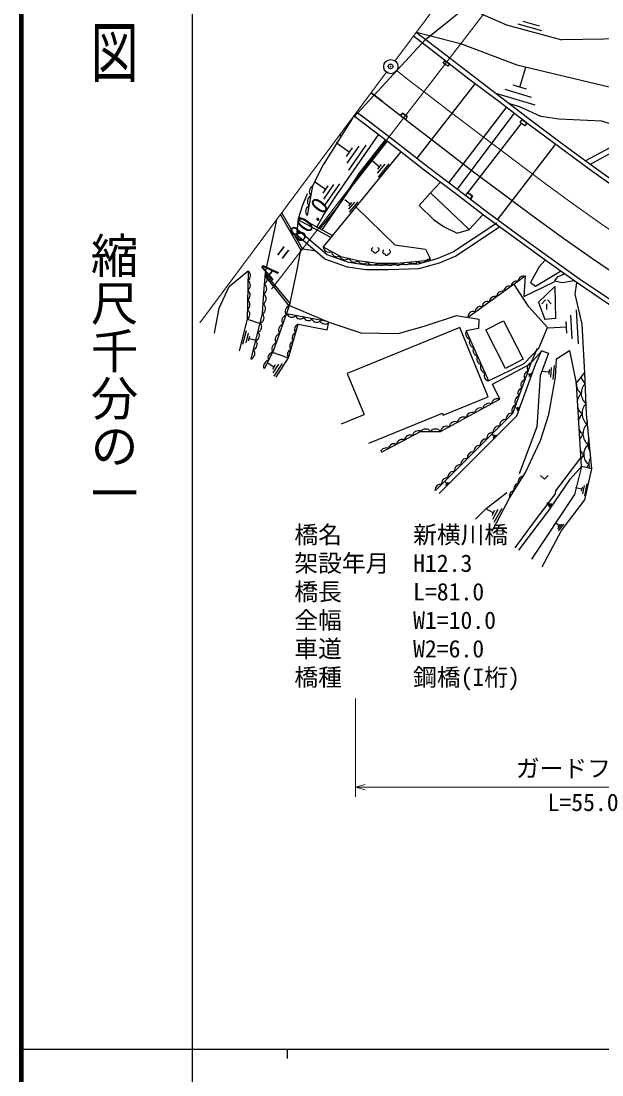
# Model space of a CAD drawing. Units: millimetres, scale not verified. Extents: x 40000 to 680000, y 20000 to 380000.
# Drawn here: x 40000 to 101158, y 202279 to 313180 of the extents above; entities that cross this region are included whole.
import ezdxf
from ezdxf.enums import TextEntityAlignment as Align

# ---------------------------------------------------------------- set-up
doc = ezdxf.new("R2010")
doc.units = ezdxf.units.MM
doc.header["$LTSCALE"] = 1000
doc.header["$PDMODE"] = 32
doc.header["$PDSIZE"] = 500
doc.linetypes.add('CHAIN', pattern=[18.5, 12, -1.5, 3.5, -1.5])
for name, color, linetype, lineweight in [('M-BGD', 7, 'Continuous', 25), ('M-BGD-HTXT', 7, 'Continuous', 13), ('M-BMK', 2, 'CHAIN', 13), ('M-BMK-HTXT', 7, 'Continuous', 13), ('M-OTRS', 6, 'Continuous', 25), ('M-TTL', 2, 'Continuous', 140), ('M-TTL-BAND', 7, 'Continuous', 25)]:
    doc.layers.add(name, color=color, linetype=linetype, lineweight=lineweight)
doc.styles.add('@ＭＳ ゴシック', font='')
doc.styles.add('ＭＳ ゴシック', font='')
doc.styles.get('@ＭＳ ゴシック').set_extended_font_data('@MS Gothic')
doc.styles.get('ＭＳ ゴシック').set_extended_font_data('MS Gothic')

msp = doc.modelspace()

# ---------------------------------------------------------------- linework, layer by layer
at = {"layer": 'M-BGD'}
for p, q in [((82565, 311237), (93388, 319945)), ((87738, 314249), (91096, 312792)), ((91096, 312792), (96935, 311190)), ((94830, 312163), (92335, 312847)), ((92839, 313161), (94563, 312688)), ((84269, 309957), (81606, 311977)), ((81633, 312013), (86250, 310823)), ((82565, 311237), (75022, 303080)), ((83940, 309560), (81321, 311595)), ((86250, 310823), (92186, 308574)), ((103582, 311325), (96935, 311190)), ((87130, 307073), (83940, 309560)), ((87448, 307497), (84269, 309957)), ((84619, 309012), (84419, 308759)), ((84446, 308742), (84619, 309012)), ((84948, 308421), (84446, 308742)), ((85121, 308691), (84619, 309012)), ((84619, 309012), (85121, 308691)), ((85121, 308691), (84948, 308421)), ((92186, 308574), (101913, 306273)), ((92517, 306223), (93143, 308315)), ((90620, 305060), (87448, 307497)), ((81739, 298782), (87805, 306563)), ((90311, 304711), (87130, 307073)), ((93221, 306012), (91813, 306434)), ((78045, 304719), (76868, 305622)), ((76868, 305622), (78045, 304719)), ((94127, 304316), (90124, 305514)), ((93777, 302640), (90620, 305060)), ((90949, 306002), (93715, 305174)), ((78045, 304719), (81216, 302271)), ((78045, 304719), (81216, 302271)), ((85060, 296201), (91061, 304063)), ((93490, 302259), (90311, 304711)), ((92570, 304119), (91361, 304502)), ((94714, 303131), (92570, 304119)), ((74889, 302968), (71797, 298058)), ((75079, 303223), (76134, 302416)), ((75361, 303600), (76393, 302806)), ((76393, 302806), (79552, 300399)), ((80164, 303488), (79947, 303207)), ((79956, 303200), (80164, 303488)), ((80459, 302836), (79956, 303200)), ((80667, 303123), (80164, 303488)), ((80164, 303488), (80667, 303123)), ((80667, 303123), (80459, 302836)), ((91883, 303457), (85921, 295484)), ((92553, 302508), (92775, 302807)), ((92775, 302807), (93255, 302450)), ((96637, 302858), (94714, 303131)), ((101143, 302641), (96637, 302858)), ((76134, 302416), (79303, 299979)), ((81216, 302271), (84373, 299841)), ((81216, 302271), (84373, 299841)), ((87041, 295089), (92658, 302379)), ((93033, 302152), (92553, 302508)), ((93033, 302152), (92553, 302508)), ((93252, 302452), (93033, 302152)), ((93255, 302450), (93033, 302152)), ((96725, 299876), (93490, 302259)), ((97013, 300215), (93777, 302640)), ((104055, 301709), (101143, 302641)), ((77595, 301220), (72966, 294558)), ((73552, 301174), (73699, 301074)), ((78332, 300685), (75570, 297147)), ((99398, 298464), (104726, 301325)), ((99893, 298080), (105111, 300940)), ((74541, 299399), (73178, 300354)), ((74862, 299858), (74220, 298941)), ((74325, 298213), (75587, 300014)), ((76306, 300106), (74479, 297499)), ((74831, 295764), (78557, 300524)), ((79303, 299979), (82456, 297541)), ((79552, 300399), (82750, 297928)), ((84373, 299841), (87359, 297528)), ((84373, 299841), (87359, 297528)), ((96241, 300199), (90142, 292252)), ((99955, 297501), (96725, 299876)), ((100259, 297851), (97013, 300215)), ((79964, 299402), (71803, 289409)), ((77712, 297832), (76991, 298430)), ((71797, 298058), (70700, 295826)), ((77913, 298075), (77511, 297590)), ((77537, 297177), (78327, 298130)), ((78734, 298149), (77591, 296770)), ((82456, 297541), (85636, 295124)), ((82750, 297928), (85937, 295494)), ((87359, 297528), (90630, 295100)), ((87359, 297528), (90630, 295100)), ((103183, 295199), (99955, 297501)), ((103506, 295542), (100259, 297851)), ((72043, 295448), (70893, 296254)), ((75570, 297147), (73290, 293609)), ((84154, 296213), (83125, 295114)), ((70117, 295002), (69603, 293698)), ((70700, 295826), (70118, 292737)), ((71716, 291196), (74831, 295764)), ((72314, 295835), (71772, 295061)), ((71861, 294447), (72926, 295967)), ((73533, 296045), (71991, 293845)), ((83125, 295114), (81923, 293783)), ((83125, 295114), (87178, 291239)), ((85636, 295124), (88822, 292699)), ((85937, 295494), (89105, 293078)), ((87021, 295141), (86794, 294850)), ((87021, 295141), (87517, 294754)), ((87517, 294754), (87021, 295141)), ((90630, 295100), (93784, 292752)), ((90630, 295100), (93784, 292752)), ((72966, 294558), (71869, 292875)), ((74647, 293898), (74086, 294363)), ((74803, 294087), (74491, 293710)), ((74511, 293388), (75125, 294129)), ((75442, 294144), (74553, 293072)), ((86794, 294850), (87290, 294464)), ((87290, 294464), (87517, 294754)), ((87517, 294754), (87313, 294446)), ((69469, 289098), (67317, 292811)), ((69642, 289198), (67447, 292986)), ((69603, 293698), (69158, 292359)), ((71869, 292875), (71115, 291433)), ((73290, 293609), (71491, 291389)), ((75269, 293606), (79344, 289623)), ((81923, 293783), (83415, 292293)), ((87178, 291239), (88618, 292784)), ((89105, 293078), (92314, 290718)), ((65742, 286701), (66912, 292268)), ((69158, 292359), (68992, 290662)), ((72617, 290406), (69175, 292256)), ((69228, 292569), (72785, 290611)), ((83415, 292293), (84534, 291519)), ((90099, 291914), (85529, 288882)), ((88822, 292699), (92043, 290330)), ((93784, 292752), (97006, 290418)), ((93784, 292752), (97006, 290418)), ((71988, 288130), (68987, 290677)), ((72241, 288571), (69052, 291277)), ((84534, 291519), (85911, 290861)), ((90375, 291497), (85765, 288439)), ((85911, 290861), (87202, 291234)), ((92314, 290718), (95553, 288366)), ((79344, 289623), (82586, 289195)), ((92043, 290330), (95282, 287988)), ((97006, 290418), (100152, 288193)), ((97006, 290418), (100152, 288193)), ((69080, 287014), (69469, 289098)), ((69469, 289098), (69642, 289198)), ((69642, 289198), (70903, 289034)), ((71803, 289409), (73657, 288415)), ((74507, 287780), (72241, 288571)), ((73657, 288415), (75510, 287970)), ((82586, 289195), (83045, 288277)), ((85529, 288882), (83865, 288192)), ((85765, 288439), (84028, 287719)), ((95553, 288366), (98806, 286056)), ((74385, 287293), (71988, 288130)), ((76302, 286995), (74385, 287293)), ((76340, 287495), (74507, 287780)), ((75510, 287970), (77604, 287697)), ((78688, 287496), (76340, 287495)), ((77604, 287697), (79561, 287698)), ((81795, 287616), (78688, 287496)), ((79561, 287698), (82581, 287975)), ((83865, 288192), (81795, 287616)), ((84028, 287719), (81872, 287118)), ((82581, 287975), (83096, 288215)), ((94563, 287301), (93654, 285663)), ((95145, 287993), (94563, 287301)), ((95282, 287988), (98534, 285678)), ((100152, 288193), (101906, 286993)), ((100152, 288193), (101906, 286993)), ((61901, 285263), (63918, 286894)), ((63918, 286894), (63805, 281809)), ((65550, 284566), (65742, 286701)), ((65711, 286353), (68239, 283177)), ((65729, 286554), (68321, 283433)), ((68306, 283365), (69080, 287014)), ((78698, 286996), (76302, 286995)), ((81872, 287118), (78698, 286996)), ((87111, 282058), (93086, 286371)), ((93086, 286371), (92932, 284197)), ((94164, 285299), (96784, 286866)), ((96456, 286247), (96165, 285846)), ((97184, 286539), (96456, 286247)), ((60854, 282972), (61901, 285263)), ((93476, 283111), (91883, 285516)), ((92932, 284197), (96191, 285791)), ((93654, 285663), (94164, 285299)), ((94485, 283616), (96192, 285248)), ((96165, 285846), (97003, 285665)), ((96192, 285248), (96272, 281871)), ((97003, 285665), (98240, 285884)), ((98346, 284432), (98528, 285618)), ((98534, 285678), (100194, 284541)), ((98806, 286056), (100465, 284942)), ((65435, 282393), (65550, 284566)), ((99078, 281285), (98346, 284432)), ((100194, 284541), (103508, 282312)), ((100465, 284942), (103777, 282715)), ((60382, 280337), (60854, 282972)), ((66563, 278473), (68306, 283365)), ((68268, 283249), (72402, 281491)), ((95418, 280939), (93476, 283111)), ((94485, 283616), (95146, 281792)), ((95222, 283829), (94819, 283427)), ((95319, 283427), (95320, 282830)), ((95417, 283830), (95819, 283427)), ((98450, 282804), (98642, 279227)), ((63805, 281809), (62970, 278491)), ((63825, 281799), (65168, 281338)), ((64223, 277598), (65435, 282393)), ((72245, 281558), (67949, 282361)), ((82436, 281085), (85851, 282213)), ((85851, 282213), (88198, 281826)), ((88198, 281826), (88160, 280817)), ((96272, 281871), (95146, 281792)), ((98010, 279752), (97877, 282224)), ((63362, 279177), (63733, 280622)), ((68155, 277737), (69162, 281270)), ((69162, 281270), (72228, 280690)), ((72228, 280690), (72402, 281491)), ((72402, 281491), (75761, 280382)), ((86185, 280940), (74350, 276092)), ((79720, 280307), (82436, 281085)), ((89177, 273635), (86185, 280940)), ((88160, 280817), (86879, 280583)), ((86879, 280583), (89212, 275306)), ((88925, 280672), (90780, 281627)), ((91003, 276633), (88925, 280672)), ((90780, 281627), (92858, 277587)), ((94527, 278764), (95418, 280939)), ((97378, 280953), (95509, 280852)), ((97344, 281582), (97412, 280324)), ((99355, 276128), (99078, 281285)), ((63919, 280335), (63662, 279336)), ((63955, 279524), (64085, 280033)), ((64020, 279778), (64775, 279584)), ((75761, 280382), (79720, 280307)), ((65617, 276604), (66563, 278473)), ((66347, 278378), (68155, 277737)), ((92976, 277133), (94527, 278764)), ((93561, 277080), (94838, 278495)), ((93691, 277222), (94382, 278746)), ((94154, 277033), (94838, 278539)), ((94838, 278495), (95522, 278222)), ((96389, 277630), (97757, 278497)), ((97757, 278497), (98489, 274894)), ((66863, 275715), (68155, 277737)), ((92858, 277587), (91003, 276633)), ((95522, 278222), (94657, 275849)), ((96254, 275714), (96389, 277630)), ((66619, 276755), (65919, 277204)), ((66770, 276991), (66468, 276519)), ((66536, 276158), (67129, 277084)), ((67486, 277145), (66627, 275804)), ((89212, 275306), (92976, 277133)), ((89640, 274979), (93561, 277080)), ((91764, 271924), (93691, 277222)), ((92197, 271649), (94154, 277033)), ((93755, 276159), (93586, 275691)), ((95575, 276244), (94798, 276310)), ((95597, 276506), (95552, 275982)), ((95766, 275712), (95854, 276739)), ((96124, 276946), (95997, 275459)), ((98427, 275000), (99352, 276196)), ((74350, 276092), (76118, 271778)), ((93518, 275980), (93273, 276069)), ((93547, 276063), (93488, 275898)), ((93534, 275792), (93650, 276116)), ((94657, 275849), (94296, 270466)), ((95572, 271790), (96254, 275714)), ((99541, 271840), (99355, 276128)), ((90416, 273383), (89640, 274979)), ((98997, 266319), (98489, 274985)), ((84169, 270003), (90416, 273383)), ((84454, 271701), (89177, 273635)), ((73746, 270806), (76118, 271778)), ((76630, 268750), (84365, 271918)), ((83618, 263766), (91764, 271924)), ((84365, 271918), (84454, 271701)), ((92227, 272419), (91983, 272507)), ((92257, 272501), (92197, 272336)), ((92243, 272231), (92360, 272554)), ((92464, 272598), (92296, 272130)), ((94707, 269053), (95572, 271790)), ((100092, 266047), (99541, 271840)), ((84031, 263472), (92197, 271649)), ((77948, 267810), (82071, 270002)), ((82071, 270002), (84169, 270003)), ((89771, 269547), (89588, 269731)), ((89706, 269370), (89949, 269613)), ((89833, 269608), (89709, 269485)), ((90062, 269607), (89710, 269256)), ((94296, 270466), (92429, 265538)), ((93113, 265676), (94707, 269053)), ((96308, 263762), (98945, 267205)), ((97858, 264995), (98997, 266319)), ((98997, 266319), (98269, 263353)), ((100092, 266047), (98997, 266319)), ((91473, 263029), (93113, 265676)), ((99365, 262808), (100092, 266047)), ((84781, 264562), (84598, 264746)), ((84716, 264386), (84959, 264628)), ((84843, 264624), (84719, 264501)), ((85072, 264623), (84720, 264272)), ((95670, 261800), (97858, 264995)), ((99033, 263925), (98371, 264060)), ((99079, 264147), (98988, 263702)), ((99145, 263447), (99324, 264323)), ((99577, 264473), (99317, 263206)), ((88965, 261887), (91153, 263576)), ((89696, 259698), (91473, 263029)), ((98269, 263353), (93740, 256548)), ((93938, 260385), (96262, 263443)), ((96262, 263443), (96308, 263762)), ((87837, 260758), (88965, 261887)), ((89713, 261418), (88939, 261844)), ((89667, 260779), (90231, 261803)), ((90605, 261893), (89790, 260411)), ((92414, 257493), (95670, 261800)), ((95579, 262318), (95374, 262478)), ((95633, 262387), (95525, 262249)), ((95536, 262134), (95747, 262405)), ((95860, 262414), (95554, 262022)), ((96903, 259568), (99365, 262808)), ((89857, 261679), (89570, 261157)), ((89590, 259507), (89696, 259698)), ((92036, 257763), (93938, 260385)), ((94853, 255754), (96903, 259568)), ((96617, 260083), (96259, 260384)), ((96718, 260203), (96515, 259962)), ((96527, 259756), (96925, 260229)), ((97129, 260236), (96552, 259552))]:
    msp.add_line(p, q, dxfattribs=at)
for points in [[(77020, 289330), (76958, 289298), (76910, 289226), (76896, 289164), (76896, 289102), (76910, 289038), (76942, 288992), (76988, 288960), (77052, 288946), (77082, 288946), (77108, 288898), (77140, 288842), (77202, 288794), (77264, 288780), (77324, 288780), (77374, 288794), (77436, 288826), (77466, 288858), (77482, 288898), (77508, 288946), (77540, 288946), (77602, 288960), (77648, 288992), (77680, 289038), (77696, 289102), (77696, 289164), (77680, 289226), (77632, 289298), (77570, 289330)], [(78205, 289094), (78143, 289062), (78095, 288990), (78081, 288928), (78081, 288866), (78095, 288802), (78127, 288756), (78173, 288724), (78237, 288710), (78267, 288710), (78293, 288662), (78325, 288606), (78387, 288558), (78449, 288544), (78509, 288544), (78559, 288558), (78621, 288590), (78651, 288622), (78667, 288662), (78693, 288710), (78725, 288710), (78787, 288724), (78833, 288756), (78865, 288802), (78881, 288866), (78881, 288928), (78865, 288990), (78817, 289062), (78755, 289094)], [(94695, 265346), (95095, 264969), (95495, 265347)]]:
    msp.add_lwpolyline(points, dxfattribs=at)
for centre, radius, start, end in [((73212, 301053), 487, 2.48176, 29.0651), ((71020, 295233), 674, 118.32699, 220.35935), ((70826, 294203), 674, 118.32699, 220.35935), ((70632, 293173), 674, 118.32699, 220.35935), ((72420, 289490), 623, 187.50156, 293.76176), ((73288, 289001), 623, 187.50156, 293.76176), ((74108, 288676), 619, 203.26517, 309.52538), ((75070, 288443), 619, 203.26517, 309.52538), ((76008, 288274), 626, 209.51691, 315.70545), ((77001, 288145), 626, 209.51691, 315.70545), ((77902, 288053), 570, 217.27355, 323.53376), ((78814, 288060), 570, 217.27355, 323.53376), ((79725, 288066), 570, 217.27355, 323.53376), ((80552, 288069), 502, 222.7515, 329.01171), ((81351, 288151), 502, 222.7515, 329.01171), ((82151, 288233), 502, 222.7515, 329.01171), ((82748, 288288), 355, 241.92648, 348.18668), ((63514, 286392), 644, 306.69106, 51.22353), ((65233, 286081), 690, 306.2163, 47.00709), ((92908, 285761), 578, 72.01865, 178.27885), ((63496, 285373), 644, 306.69106, 51.22353), ((65171, 285020), 690, 306.2163, 47.00709), ((91396, 284696), 578, 72.01865, 178.27885), ((92152, 285229), 578, 72.01865, 178.27885), ((63477, 284354), 644, 306.69106, 51.22353), ((65108, 283959), 690, 306.2163, 47.00709), ((89883, 283631), 578, 72.01865, 178.27885), ((90639, 284164), 578, 72.01865, 178.27885), ((63440, 282316), 644, 306.69106, 51.22353), ((63459, 283335), 644, 306.69106, 51.22353), ((65045, 282898), 690, 306.2163, 47.00709), ((68487, 282617), 672, 109.36858, 211.52454), ((88371, 282567), 578, 72.01865, 178.27885), ((89127, 283099), 578, 72.01865, 178.27885), ((64980, 281964), 604, 292.39684, 38.65705), ((68137, 281631), 672, 109.36858, 211.52454), ((68517, 282572), 557, 205.33578, 311.59598), ((69390, 282393), 557, 205.33578, 311.59598), ((70263, 282215), 557, 205.33578, 311.59598), ((71136, 282037), 557, 205.33578, 311.59598), ((87615, 282034), 578, 72.01865, 178.27885), ((64739, 281028), 604, 292.39684, 38.65705), ((67787, 280644), 672, 109.36858, 211.52454), ((69367, 280734), 574, 110.96418, 217.22439), ((72009, 281859), 557, 205.33578, 311.59598), ((87404, 280289), 601, 150.71552, 256.97573), ((64256, 279156), 604, 292.39684, 38.65705), ((64497, 280092), 604, 292.39684, 38.65705), ((67437, 279658), 672, 109.36858, 211.52454), ((68864, 278967), 574, 110.96418, 217.22439), ((69115, 279851), 574, 110.96418, 217.22439), ((87793, 279410), 601, 150.71552, 256.97573), ((64014, 278220), 604, 292.39684, 38.65705), ((67087, 278672), 672, 109.36858, 211.52454), ((68612, 278084), 574, 110.96418, 217.22439), ((88181, 278530), 601, 150.71552, 256.97573), ((63772, 277284), 604, 23.44762, 38.65705), ((66150, 276841), 616, 99.04407, 199.27491), ((66610, 277713), 616, 99.04407, 205.30428), ((88570, 277651), 601, 150.71552, 256.97573), ((88959, 276771), 601, 150.71552, 256.97573), ((89348, 275892), 601, 150.71552, 256.97573), ((93541, 275778), 587, 106.88749, 213.1477), ((93862, 276660), 587, 106.88749, 213.1477), ((93220, 274894), 587, 106.88749, 213.1477), ((100325, 276170), 1447, 200.6021, 230.33715), ((100418, 274026), 1447, 134.61552, 230.33715), ((92898, 274011), 587, 106.88749, 213.1477), ((99896, 275078), 1447, 181.9687, 230.33715), ((99989, 272934), 1447, 134.61552, 173.28168), ((89263, 272316), 640, 65.9509, 170.8795), ((90156, 272799), 640, 65.9509, 170.8795), ((92577, 273128), 587, 106.88749, 213.1477), ((100511, 271882), 1447, 134.61552, 230.33715), ((87478, 271350), 640, 65.9509, 170.8795), ((88371, 271833), 640, 65.9509, 170.8795), ((91680, 271327), 603, 81.90958, 188.16978), ((92256, 272245), 587, 106.88749, 213.1477), ((99989, 272934), 1447, 194.234, 230.33715), ((100081, 270790), 1447, 134.61552, 165.5929), ((85693, 270385), 640, 65.9509, 170.8795), ((86586, 270867), 640, 65.9509, 170.8795), ((90998, 270645), 603, 81.90958, 188.16978), ((100603, 269738), 1447, 134.61552, 230.33715), ((101033, 270831), 1447, 169.25095, 201.62389), ((80969, 269009), 599, 64.86756, 171.12777), ((81816, 269459), 599, 64.86756, 171.12777), ((82596, 269577), 675, 39.07833, 141.00103), ((83645, 269577), 675, 39.07833, 141.00103), ((84801, 269902), 640, 65.9509, 170.8795), ((89635, 269280), 603, 81.90958, 188.16978), ((90317, 269963), 603, 81.90958, 188.16978), ((100081, 270790), 1447, 201.9228, 230.33715), ((100174, 268646), 1447, 134.61552, 160.24851), ((79276, 268108), 599, 64.86756, 171.12777), ((80123, 268559), 599, 64.86756, 171.12777), ((88273, 267916), 603, 81.90958, 188.16978), ((88954, 268598), 603, 81.90958, 188.16978), ((100696, 267594), 1447, 134.61552, 230.33715), ((101125, 268687), 1447, 157.53541, 213.33945), ((78429, 267658), 599, 64.86756, 159.53999), ((87591, 267233), 603, 81.90958, 188.16978), ((100174, 268646), 1447, 207.26716, 230.33715), ((100267, 266502), 1447, 134.61552, 155.86542), ((101218, 266543), 1447, 149.25471, 197.39539), ((86228, 265868), 603, 81.90958, 188.16978), ((86910, 266551), 603, 81.90958, 188.16978), ((100789, 265451), 1447, 134.61552, 149.55503), ((84865, 264504), 603, 81.90958, 188.16978), ((85547, 265186), 603, 81.90958, 188.16978), ((92896, 264731), 549, 95.48825, 201.74845), ((84184, 263821), 603, 81.90958, 182.76237), ((92439, 263981), 549, 95.48825, 201.74845), ((91982, 263232), 549, 95.48825, 201.74845)]:
    msp.add_arc(centre, radius, start, end, dxfattribs=at)
at = {"layer": 'M-BGD-HTXT'}
for p, q in [((75210, 241898), (75217, 231550)), ((75216, 232550), (126237, 232585))]:
    msp.add_line(p, q, dxfattribs=at)
msp.add_lwpolyline([(76216, 232263), (75216, 232550), (76216, 232835)], dxfattribs=at)
at = {"layer": 'M-BMK'}
for points in [[(79485, 308002), (80878, 306935), (82425, 305749)], [(82425, 305749), (83666, 304797), (84907, 303846)], [(84907, 303846), (89948, 300006), (95184, 296096), (98065, 293998), (100968, 291931)], [(100968, 291931), (104070, 289784), (107371, 287579), (110209, 285753), (113080, 283980), (114101, 283367), (115127, 282762)]]:
    msp.add_lwpolyline(points, dxfattribs=at)
at = {"layer": 'M-BMK-HTXT'}
for p, q in [((79370, 308978), (96237, 331602)), ((97641, 325585), (82424, 305748)), ((58838, 281438), (78456, 307752)), ((82424, 305748), (66377, 284956))]:
    msp.add_line(p, q, dxfattribs=at)
at = {"layer": 'M-OTRS'}
msp.add_circle((78931, 308389), 746, dxfattribs=at)
msp.add_point((78906, 308409), dxfattribs=at)
at = {"layer": 'M-TTL'}
msp.add_line((40000, 380000), (40000, 20000), dxfattribs=at)
at = {"layer": 'M-TTL-BAND'}
for p, q in [((58000, 370000), (58000, 20000)), ((40000, 205000), (579000, 205000)), ((68000, 205000), (68000, 204000))]:
    msp.add_line(p, q, dxfattribs=at)

# ---------------------------------------------------------------- texts
at = {"layer": 'M-BGD-HTXT', "style": 'ＭＳ ゴシック'}
for s, p in [('橋名\u3000\u3000\u3000新横川橋', (68776, 257665)), ('架設年月\u3000H12.3', (68776, 254665)), ('橋長\u3000\u3000\u3000L=81.0', (68776, 251665)), ('全幅\u3000\u3000\u3000W1=10.0', (68776, 248665)), ('車道\u3000\u3000\u3000W2=6.0', (68776, 245665)), ('橋種\u3000\u3000\u3000鋼橋(I桁)', (68776, 242665))]:
    msp.add_text(s, height=1833, dxfattribs=at).set_placement(p, align=Align.BOTTOM_LEFT)
for s, p in [('ガードフェンス', (92101, 233061)), ('L=55.0', (95437, 229496))]:
    msp.add_text(s, height=1833, rotation=0.04, dxfattribs=at).set_placement(p, align=Align.BOTTOM_LEFT)
at = {"layer": 'M-BMK-HTXT', "style": 'ＭＳ ゴシック'}
msp.add_text('A = 80.0', height=1833, rotation=52.54, dxfattribs=at).set_placement((66871, 285458), align=Align.BOTTOM_LEFT)
at = {"layer": 'M-TTL-BAND', "style": '@ＭＳ ゴシック', "width": 1.4}
msp.add_text('平  面  図', height=3666, rotation=270, dxfattribs=at).set_placement((49777, 306475), align=Align.MIDDLE_RIGHT)
at = {"layer": 'M-TTL-BAND', "style": '@ＭＳ ゴシック'}
msp.add_text('縮尺千分の一', height=3666, rotation=270, dxfattribs=at).set_placement((49777, 261030), align=Align.MIDDLE_RIGHT)

doc.saveas('drawing.dxf')
